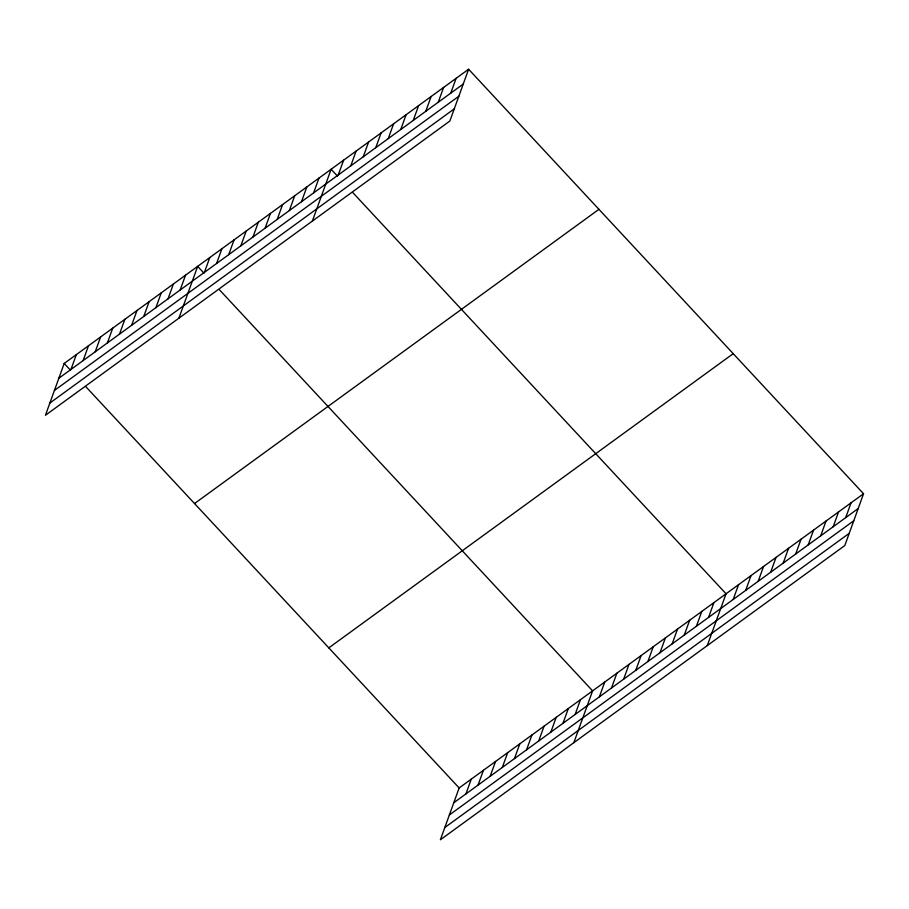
<?xml version="1.0" encoding="UTF-8"?>
<svg xmlns="http://www.w3.org/2000/svg" width="909" height="909" viewBox="0 0 909 909"><rect width="100%" height="100%" fill="white"/><g stroke="black" fill="none" stroke-linecap="round" stroke-linejoin="round"><path stroke-width="1.36" d="M468.612 69.243L64.198 363.452L45.45 415.254L449.853 121.045L468.612 69.243L863.55 493.746L844.802 545.548L440.388 839.757L459.147 787.955L863.55 493.746M70.982 369.418L76.333 354.624M83.117 360.6L88.468 345.806M95.24 351.772L100.604 336.978M107.376 342.943L112.727 328.149M119.511 334.114L124.863 319.32M131.646 325.286L136.998 310.492M143.77 316.468L149.133 301.674M155.905 307.64L161.257 292.846M168.04 298.811L173.392 284.017M180.175 289.982L185.527 275.188M178.903 318.173L197.662 266.36L203.991 273.177M204.434 272.325L209.786 257.542M216.569 263.508L221.921 248.714M228.704 254.679L234.056 239.885M240.828 245.85L246.191 231.056M252.963 237.022L258.315 222.228M265.098 228.193L270.45 213.41M277.222 219.376L282.585 204.582M289.357 210.547L294.721 195.753M301.493 201.718L306.844 186.924M313.628 192.89L318.979 178.096M312.355 221.08L331.115 169.267L337.444 176.085M338.262 174.971L343.613 160.177M350.76 165.881L356.112 151.087M363.259 156.78L368.611 141.986M375.758 147.69L381.11 132.896M388.257 138.6L393.608 123.806M400.755 129.498L406.107 114.704M413.254 120.408L418.606 105.614M425.753 111.318L431.116 96.524M438.252 102.217L443.615 87.423M450.75 93.127L456.113 78.333M465.919 793.921L471.271 779.127M478.054 785.092L483.406 770.309M490.178 776.275L495.541 761.481M502.313 767.446L507.677 752.652M514.449 758.617L519.8 743.823M526.584 749.789L531.935 734.995M538.707 740.96L544.071 726.166M550.843 732.143L556.194 717.349M562.978 723.314L568.33 708.52M575.113 714.485L580.465 699.691M573.84 742.664L592.6 690.863L219.376 289.71M599.372 696.828L604.724 682.034M611.507 688.011L616.859 673.217M623.642 679.182L628.994 664.388M635.766 670.353L641.129 655.559M647.901 661.525L653.253 646.731M660.036 652.696L665.388 637.902M672.171 643.879L677.523 629.085M684.295 635.05L689.658 620.256M696.43 626.221L701.782 611.427M708.566 617.393L713.917 602.599M707.293 645.583L726.052 593.77L352.828 192.617M733.199 599.474L738.551 584.68M745.698 590.384L751.05 575.59M758.197 581.283L763.549 566.489M770.696 572.193L776.047 557.399M783.194 563.103L788.546 548.309M795.693 554.001L801.045 539.207M808.192 544.911L813.555 530.117M820.691 535.821L826.054 521.027M833.189 526.72L838.553 511.926M845.7 517.63L851.051 502.836M58.846 378.246L463.26 84.037M54.426 390.461L458.829 96.252M49.87 403.039L454.284 108.83M194.537 503.541L598.94 209.32M328.808 647.867L733.222 353.658M453.784 802.749L858.198 508.54M449.364 814.964L853.778 520.755M444.808 827.542L849.222 533.333M64.198 363.452L70.538 370.258M85.923 386.802L459.147 787.955"/></g></svg>
